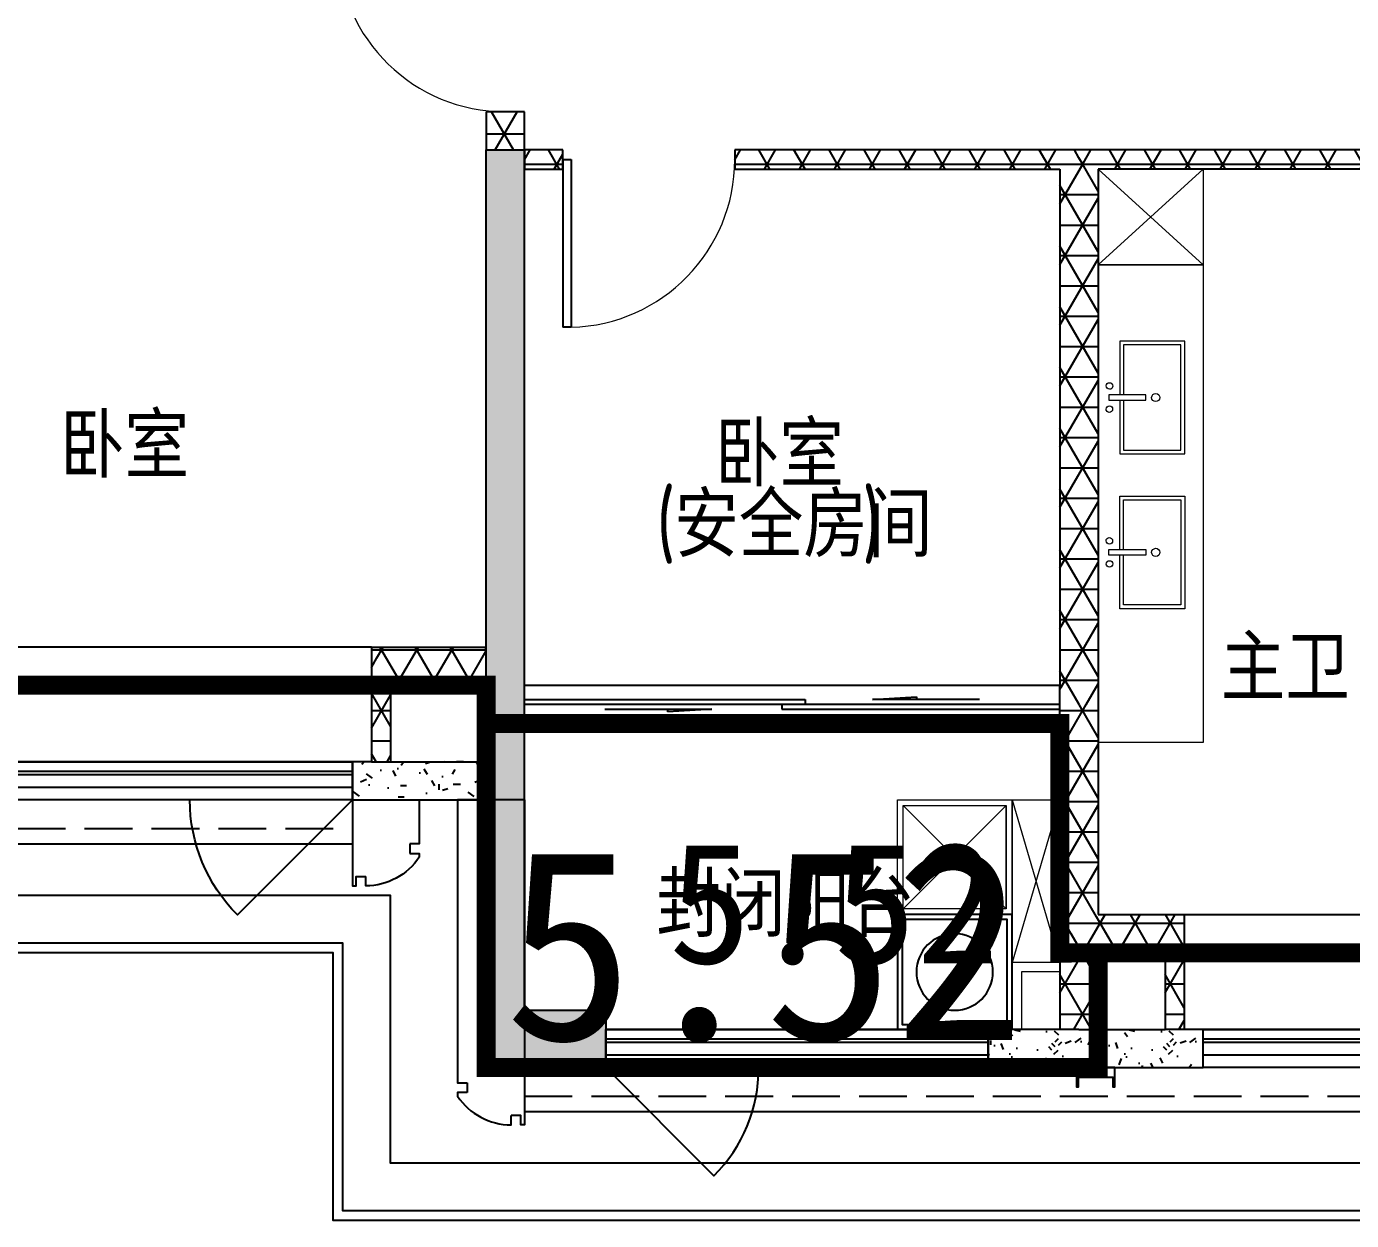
# Model space of a CAD drawing. Extents: x 512858 to 514372, y -232486 to -231710.
# Drawn here: x 513802.74 to 513809.67, y -232140.57 to -232134.32 of the extents above; entities that cross this region are included whole.
import ezdxf

# ---------------------------------------------------------------- set-up
doc = ezdxf.new("R2010")
doc.units = 0
doc.header["$LTSCALE"] = 1000
for name, pattern in [('3、6#-腰线-标准层$0$DASH', [0.35, 0.25, -0.1]), ('A2户型$1$CACHE2', [0.1875, 0.125, -0.0625]), ('A2户型$1$DASH', [0.35, 0.25, -0.1]), ('DASH', [0.35, 0.25, -0.1])]:
    doc.linetypes.add(name, pattern=pattern)
doc.layers.get('0').update_dxf_attribs({"color": 252})
for name, color, linetype in [('$面积结果', 7, 'Continuous'), ('3、6#-腰线-标准层$0$板边线', 252, 'Continuous'), ('6#-造型-1F（实施版）金属型材-METAL-S', 253, 'Continuous'), ('6#-造型-深灰色铝合金百叶', 252, 'Continuous'), ('A-ANNO-100-TXT', 252, 'Continuous'), ('A-METAL-E', 253, 'Continuous'), ('A2户型$1$A-DOOR', 252, 'Continuous'), ('A2户型$1$A-METAL-E', 252, 'Continuous'), ('A2户型$1$A-PART-S', 252, 'Continuous'), ('A2户型$1$A-PATT-COLU', 252, 'Continuous'), ('A2户型$1$A-STR-CONC-B', 252, 'Continuous'), ('A2户型$1$A-STR-CONC-E', 252, 'Continuous'), ('A2户型$1$A-STR-CONC-H', 252, 'A2户型$1$CACHE2'), ('A2户型$1$A-WALL-S', 252, 'Continuous'), ('A2户型$1$A-WINDOW', 252, 'Continuous'), ('A2户型$1$A2户型(实施版)$0$AA-洁具及厨具', 252, 'Continuous'), ('看线', 253, 'Continuous')]:
    doc.layers.add(name, color=color, linetype=linetype)
for name, color, linetype, lineweight in [('A2户型$1$A2户型(实施版)$0$AE-FURN-MOVE', 252, 'Continuous', 20), ('A2户型$1$AE-FURN-MOVE', 252, 'Continuous', 20), ('面积-计容-住宅-0.5', 1, 'Continuous', 0), ('面积-计容-住宅-1', 1, 'Continuous', 0)]:
    doc.layers.add(name, color=color, linetype=linetype, lineweight=lineweight)
doc.styles.add('dw', font='simhei.ttf')
doc.styles.add('TYDG_02', font='TSSDENG.shx', dxfattribs={"width": 0.8, "bigfont": 'hztxt.shx'})
pattern_1 = [(0, (0, 0), (0, 158.75), []), (60, (0, 0), (-137.4815328507796, 79.37500000000001), []), (120, (0, 0), (-137.4815328507796, -79.37499999999996), [])]
pattern_2 = [(0, (177, -183), (300, 600), [0, -600]), (0, (-174, -264), (300, 600), [0, -600]), (0, (21, -270), (300, 600), [0, -600]), (0, (234, -93), (300, 600), [0, -600]), (0, (-15, -300), (300, 600), [0, -600]), (0, (294, 285), (300, 600), [0, -600]), (0, (111, 237), (300, 600), [0, -600]), (0, (207, 162), (300, 600), [0, -600]), (0, (-282, 150), (300, 600), [0, -600]), (0, (12, 123), (300, 600), [0, -600]), (0, (-102, -30), (300, 600), [0, -600]), (0, (-96, -255), (300, 600), [0, -600]), (0, (129, -279), (300, 600), [0, -600]), (0, (294, -15), (300, 600), [0, -600]), (0, (-267, -108), (300, 600), [0, -600]), (0, (-216, -6), (300, 600), [0, -600]), (0, (18, -48), (300, 600), [0, -600]), (0, (-66, -135), (300, 600), [0, -600]), (0, (-114, 63), (300, 600), [0, -600]), (0, (-39, 288), (300, 600), [0, -600]), (0, (-243, -234), (300, 600), [0, -600]), (0, (87, 165), (300, 600), [0, -600]), (0, (-192, 174), (300, 600), [0, -600]), (0, (-240, 252), (300, 600), [0, -600]), (130.601294, (257.142858, 97.142856), (-1499.999983430985, 1800.000007869767), [26.341554, -11037.111]), (18.4349488, (214.285716, 108.571428), (1499.99999446807, 599.9999955732223), [27.10524, -3767.6279]), (90, (214.285716, 82.857144), (300.0000000000001, 600), [25.714284, -1174.28565]), (161.565051, (240, 74.285712), (-1500.000007552608, 599.9999552724113), [27.10524, -3767.6279]), (53.1301023, (240, 74.285712), (300.0000005671201, 599.9999997164399), [28.57143, -2971.4285]), (135, (262.857144, -231.42852), (-300.0000362661431, 599.9999593952012), [24.24366, -1672.8126]), (45, (228.571428, -231.42852), (299.999998082377, 599.9999975789675), [24.24366, -1672.8126]), (135, (245.714286, -248.57142), (-300.0000362661431, 599.9999593952012), [24.24366, -1672.8126]), (45, (245.714286, -248.57142), (299.999998082377, 599.9999975789675), [24.24366, -1672.8126]), (116.565051, (-25.71426, 171.428574), (-5.21929867325e-05, 1199.999967353521), [31.943826, -638.8765000000001]), (180, (-39.99995999999999, 199.999998), (-299.9999999999999, 600), [34.285716, -565.71425]), (63.43494880000001, (-88.57139999999998, 171.428574), (2.7161453531e-06, 1199.999994186336), [31.943826, -638.8765000000001]), (116.565051, (-74.2857, 142.857144), (-5.21929867325e-05, 1199.999967353521), [31.943826, -638.8765000000001]), (0, (-74.2857, 142.857144), (300, 600), [34.285716, -565.71425]), (63.43494880000001, (-39.99995999999999, 142.857144), (2.7161453531e-06, 1199.999994186336), [31.943826, -638.8765000000001]), (107.102728, (199.999998, -31.42854000000001), (-899.9999655924546, 3000.000004840143), [38.861346, -16282.9025]), (143.972626, (188.571426, 5.714286), (-5699.99992773809, 4199.999995246334), [38.861346, -8122.02]), (180, (157.142856, 28.57143), (-299.9999999999999, 600), [37.142856, -562.8571]), (36.02737329999999, (88.57142999999999, 5.714286), (5699.999957876589, 4199.999954722195), [38.861346, -8122.02]), (71.56505109999999, (77.142858, -28.5714), (900.0000046203285, 2999.99999483479), [36.140316, -3758.5928]), (107.102728, (88.57142999999999, -65.71428), (-899.9999655924546, 3000.000004840143), [38.861346, -16282.9025]), (143.972626, (120, -88.57139999999998), (-5699.99992773809, 4199.999995246334), [38.861346, -8122.02]), (0, (120, -88.57139999999998), (300, 600), [37.142856, -562.8571]), (36.02737329999999, (157.142856, -88.57139999999998), (5699.999957876589, 4199.999954722195), [38.861346, -8122.02]), (71.56505109999999, (188.571426, -65.71428), (900.0000046203285, 2999.99999483479), [36.140316, -3758.5928]), (150.255118, (205.714284, 248.571426), (-900.0000021301363, 599.9999925650195), [23.03502, -4814.319600000001]), (90, (185.714286, 237.14286), (300.0000000000001, 600), [22.857144, -1177.14275]), (29.7448813, (185.714286, 237.14286), (900.0000005300184, 599.9999971978212), [23.03502, -4814.319600000001]), (116.565051, (65.714286, -177.14286), (-5.21929867325e-05, 1199.999967353521), [31.943826, -638.8765000000001]), (168.690067, (51.428574, -148.5714), (-2700.000002003099, 599.9999849441089), [29.137254, -6089.685500000001]), (41.18592510000001, (0, -162.8571), (7499.999954558658, 6599.999942288418), [30.371844, -12725.802]), (90, (0, -191.42856), (300.0000000000001, 600), [28.57143, -1171.4285]), (138.814074, (22.857144, -211.42854), (-7499.999866690215, 6600.000042036299), [30.371844, -12725.802]), (16.6992442, (22.857144, -211.42854), (9899.99992551639, 2999.999968578065), [29.82945, -12498.5375]), (60.94539590000002, (51.428574, -202.85712), (299.9999992038756, 599.9999946927048), [29.416086, -12325.3395]), (109.983106, (-185.71428, 74.285712), (-1500.00000564993, 4199.999988885022), [33.44200199999999, -14012.1975]), (155.556045, (-197.14284, 105.714288), (-3900.000014866057, 1799.999962602966), [34.522986, -14465.1315]), (24.4439547, (-259.99998, 105.714288), (3900.000001945477, 1799.999991342401), [34.522986, -14465.1315]), (70.0168934, (-271.42854, 74.285712), (1500.000004522143, 4199.999989580724), [33.442002, -14012.1975]), (109.983106, (-259.99998, 42.857142), (-1500.00000564993, 4199.999988885022), [33.44200199999999, -14012.1975]), (160.016893, (-228.57138, 31.42857), (-1500.00000088163, 599.9999726666744), [33.442002, -6989.377500000001]), (19.9831065, (-228.57138, 31.42857), (1499.999991764409, 599.9999990480279), [33.442002, -6989.377500000001]), (70.0168934, (-197.14284, 42.857142), (1500.000004522143, 4199.999989580724), [33.442002, -14012.1975]), (122.005383, (37.142856, 19.999998), (-300.00004026147, 599.9999693707862), [26.954232, -5633.434]), (18.4349488, (-2.85714, 34.285716), (1499.99999446807, 599.9999955732223), [27.10524, -3767.6279]), (90, (-2.85714, 8.571426), (300.0000000000001, 600), [25.714284, -1174.28565]), (161.565051, (22.857144, 0), (-1500.000007552608, 599.9999552724113), [27.10524, -3767.6279]), (54.46232220000002, (22.857144, 0), (2099.999996957259, 2999.999995506066), [24.57807, -10298.2115]), (116.565051, (-137.14284, -125.71428), (-5.21929867325e-05, 1199.999967353521), [31.943826, -638.8765000000001]), (180, (-151.42854, -97.14282), (-299.9999999999999, 600), [31.42857, -568.5714]), (59.03624339999999, (-199.99998, -125.71428), (300.0000009765315, 599.9999970877775), [33.31972799999999, -6963.821999999998]), (120.963756, (-182.85714, -154.28568), (-300.0000409979644, 599.9999724465997), [33.319728, -6963.821999999999]), (0, (-182.85714, -154.28568), (300, 600), [31.42857, -568.5714]), (63.43494880000001, (-151.42854, -154.28568), (2.7161453531e-06, 1199.999994186336), [31.943826, -638.8765000000001])]

# ---------------------------------------------------------------- blocks, each defined once
blk = doc.blocks.new('2新150A2户型$0$A2户型(实施版)$0$FDFSDFSD')
at = {"layer": 'A2户型$1$A2户型(实施版)$0$AA-洁具及厨具'}
for points in [[(-600, 600), (0, 600.0000000000291), (0, 0), (-600, -2.91038e-11)], [(-575.0000000000036, 575), (-25.00000000000364, 575), (-25, 25), (-575, 25)]]:
    blk.add_lwpolyline(points, close=True, dxfattribs=at)
blk.add_circle((-300.0000000000036, 300), 200, dxfattribs=at)
blk = doc.blocks.new('2新142A2户型$0$$TCHSYS$WIN2D')
for p, q in [((-0.5, 0.5), (0.5, 0.5)), ((-0.5, 0.5), (-0.4999999999999999, -0.5)), ((0.5, 0.5), (0.4999999999999998, -0.5)), ((0.5, 0.1666666666666666), (-0.5, 0.1666666666666666)), ((0.5, -0.1666666666666667), (-0.5, -0.1666666666666667)), ((-0.4999999999999999, -0.5), (0.5, -0.5))]:
    blk.add_line(p, q)
blk = doc.blocks.new('2新137A2户型$0$$DorLib2D$00000001')
for p, q in [((0.45, 0.9750000000000001), (0.5000000000000002, 0.9750000000000001)), ((0.45, 0), (0.45, 0.9750000000000001)), ((0.5, 0), (0.5, 0.9750000000000001)), ((0.5, 0), (0.45, 0))]:
    blk.add_line(p, q)
at = {"lineweight": 13}
blk.add_arc((0.475, 0), 0.975, 91.4692835813538, 180, dxfattribs=at)
blk = doc.blocks.new('2新140A2户型$0$$DorLib2D$00000131')
at = {"color": 0, "linetype": 'Continuous'}
for p, q in [((0.1499999999996362, 0.125), (0.231949047280068, 0.1972603196398666)), ((0.231949047280068, 0.1972603196398666), (0.231949047280068, 0.125)), ((-0.5, 0.125), (-0.5, 0)), ((0.0192439877228026, 0.125), (-0.5, 0.125)), ((0.0192439877228026, 0), (0.0192439877228026, 0.125)), ((0.3500000000003638, 0.125), (0.1499999999996362, 0.125)), ((-0.5, 0), (0.0192439877228026, 0)), ((-0.0239902237644856, 0), (0.5, 0)), ((-0.0239902237644856, -0.125), (-0.0239902237644856, 0)), ((0.5, 0), (0.5, -0.125)), ((-0.3500000000003638, -0.125), (-0.1499999999996362, -0.125)), ((-0.231949047280068, -0.1972603196398666), (-0.231949047280068, -0.125)), ((-0.1499999999996362, -0.125), (-0.231949047280068, -0.1972603196398666)), ((0.5, -0.125), (-0.0239902237644856, -0.125))]:
    blk.add_line(p, q, dxfattribs=at)
blk = doc.blocks.new('2新135A2户型')
at = {"layer": 'A2户型$1$A-PATT-COLU'}
h = blk.add_hatch(dxfattribs=at)
h.set_pattern_fill('NET3', color=256, scale=50, style=0)
h.set_pattern_definition(pattern_1)
h.paths.add_polyline_path([(-55162.02435703564, 166002.2325946227), (-55162.02436255198, 166202.2341420547), (-55362.02436255015, 166202.2341365395), (-55362.02435703564, 166002.2325891075)])
for points in [[(-55362.02434097695, 163302.2359415427), (-55162.02434097695, 163302.2359415427), (-55162.02434097696, 166002.2341420536), (-55362.02434097696, 166002.2341420536)], [(-55362.02434097695, 163102.2359415427), (-55162.02434097695, 163102.2359415427), (-55162.02434097695, 163302.2359415427), (-55362.02434097695, 163302.2359415427)], [(-55362.02434097695, 162702.2359415427), (-55162.02434097695, 162702.2359415427), (-55162.02434097695, 163102.2359415427), (-55362.02434097695, 163102.2359415427)], [(-55362.02434097673, 161202.2341420528), (-55162.02434097687, 161502.2341420528), (-55162.02434097695, 162702.2359415427), (-55362.02434097695, 162702.2359415427)], [(-55162.02434097687, 161502.2341420528), (-55362.02434097673, 161202.2341420528), (-54737.02434097693, 161202.2341420536), (-54737.02434097693, 161502.2341420536)]]:
    blk.add_hatch(color=256, dxfattribs=at).paths.add_polyline_path(points)
h = blk.add_hatch(dxfattribs=at)
h.set_pattern_fill('NET3', color=256, scale=50, style=0)
h.set_pattern_definition(pattern_1)
h.paths.add_polyline_path([(-55162.02426900617, 165902.2326800241), (-54962.18689458646, 165902.23285594), (-54962.186982616, 166002.2328559402), (-55162.02435703571, 166002.2326800241)])
h = blk.add_hatch(dxfattribs=at)
h.set_pattern_fill('NET3', color=256, scale=50, style=0)
h.set_pattern_definition(pattern_1)
h.paths.add_polyline_path([(-52262.02434097696, 166002.2352328808), (-54062.1869826163, 166002.2336482061), (-54062.18689458676, 165902.2336482059), (-52362.02434097722, 165902.2351448514), (-52262.02434097701, 165935.5685662141)])
h = blk.add_hatch(dxfattribs=at)
h.set_pattern_fill('NET3', color=256, scale=50, style=0)
h.set_pattern_definition(pattern_1)
h.paths.add_polyline_path([(-50462.02550512247, 165968.9034840782), (-50562.02553446541, 166002.2367293819), (-52262.02434097696, 166002.2352328808), (-52262.02434097701, 165935.5685662141), (-52162.02434097684, 165902.2353209101), (-50462.02544643599, 165902.2368174116)])
h = blk.add_hatch(dxfattribs=at)
h.set_pattern_fill('NET3', color=256, scale=50, style=0)
h.set_pattern_definition(pattern_1)
h.paths.add_polyline_path([(-52262.02434097701, 165935.5685662141), (-52362.02434097722, 165902.2351448514), (-52362.02434097722, 163202.2359415428), (-52295.35767431042, 163102.2359415426), (-52162.02434097696, 163102.2359415427), (-52162.02434097684, 165902.2353209101)])
h = blk.add_hatch(dxfattribs=at)
h.set_pattern_fill('NET3', color=256, scale=50, style=0)
h.set_pattern_definition(pattern_1)
h.paths.add_polyline_path([(-55862.02427825473, 163202.2359415442), (-55962.02428690545, 163402.2359415411), (-55962.0242609511, 162802.2359415434), (-55862.02426095183, 162802.2359415434)])
h = blk.add_hatch(dxfattribs=at)
h.set_pattern_fill('NET3', color=256, scale=50, style=0)
h.set_pattern_definition(pattern_1)
h.paths.add_polyline_path([(-55962.02428690545, 163402.2359415411), (-55862.02427825473, 163202.2359415442), (-55362.02434098243, 163202.2359415442), (-55362.02434098243, 163402.2359415411)])
h = blk.add_hatch(dxfattribs=at)
h.set_pattern_fill('NET3', color=256, scale=50, style=0)
h.set_pattern_definition(pattern_1)
h.paths.add_polyline_path([(-52362.02434097722, 163202.2359415428), (-52362.02434097708, 163002.2359415425), (-52295.35767431042, 163102.2359415426)])
h = blk.add_hatch(dxfattribs=at)
h.set_pattern_fill('NET3', color=256, scale=50, style=0)
h.set_pattern_definition(pattern_1)
h.paths.add_polyline_path([(-52295.35767431042, 163102.2359415426), (-52362.02434097708, 163002.2359415425), (-52362.02434097696, 161902.2341420536), (-52228.69100764368, 161902.2341420538), (-52162.02434097645, 162002.234142053), (-52162.02434097696, 163102.2359415427)])
h = blk.add_hatch(dxfattribs=at)
h.set_pattern_fill('加气混凝土', color=256, scale=50, style=0)
h.set_pattern_definition(pattern_2)
h.paths.add_polyline_path([(-55962.02425662684, 162802.2359415427), (-56062.02426095247, 162802.2359415427), (-56062.02426095247, 162602.2359415425), (-55962.02425662684, 162602.2359415427)])
h = blk.add_hatch(dxfattribs=at)
h.set_pattern_fill('加气混凝土', color=256, scale=50, style=0)
h.set_pattern_definition(pattern_2)
h.paths.add_polyline_path([(-55962.02425662684, 162802.2359415427), (-55962.02425662684, 162602.2359415427), (-55362.02434097674, 162602.2359415441), (-55362.02434097674, 162802.2359415434)])
h = blk.add_hatch(dxfattribs=at)
h.set_pattern_fill('NET3', color=256, scale=50, style=0)
h.set_pattern_definition(pattern_1)
h.paths.add_polyline_path([(-52228.6910076437, 161902.2341420538), (-52162.02434097767, 161802.2341420547), (-51812.02425059211, 161802.2341420547), (-51778.69094741121, 161868.9008087213), (-51812.02434104943, 162002.2341420536), (-52162.02434097645, 162002.234142053)])
h = blk.add_hatch(dxfattribs=at)
h.set_pattern_fill('NET3', color=256, scale=50, style=0)
h.set_pattern_definition(pattern_1)
h.paths.add_polyline_path([(-51778.69094741121, 161868.9008087213), (-51712.02425059211, 161802.2341420555), (-51712.02434104943, 162002.2341420536), (-51812.02434104943, 162002.2341420536)])
h = blk.add_hatch(dxfattribs=at)
h.set_pattern_fill('NET3', color=256, scale=50, style=0)
h.set_pattern_definition(pattern_1)
h.paths.add_polyline_path([(-52228.6910076437, 161902.2341420538), (-52362.02434097696, 161902.2341420536), (-52362.02434097607, 161402.2341420548), (-52162.02434097767, 161402.2341420548), (-52162.02434097767, 161802.2341420547)])
h = blk.add_hatch(dxfattribs=at)
h.set_pattern_fill('NET3', color=256, scale=50, style=0)
h.set_pattern_definition(pattern_1)
h.paths.add_polyline_path([(-51778.69094741121, 161868.9008087213), (-51812.02425059211, 161802.2341420547), (-51812.02388876366, 161402.2341420548), (-51712.02388876366, 161402.2341420548), (-51712.02425059211, 161802.2341420555)])
h = blk.add_hatch(dxfattribs=at)
h.set_pattern_fill('加气混凝土', color=256, scale=50, style=0)
h.set_pattern_definition(pattern_2)
h.paths.add_polyline_path([(-52262.02434097695, 161402.2341420536), (-52737.02434097648, 161402.2341420536), (-52737.02434097648, 161202.234142054), (-52262.02434097695, 161202.2341420536)])
h = blk.add_hatch(dxfattribs=at)
h.set_pattern_fill('加气混凝土', color=256, scale=50, style=0)
h.set_pattern_definition(pattern_2)
h.paths.add_polyline_path([(-52262.02434097695, 161402.2341420536), (-52262.02434097695, 161202.2341420536), (-51812.02379830676, 161202.2341420536), (-51812.02379830676, 161402.2341420536)])
h = blk.add_hatch(dxfattribs=at)
h.set_pattern_fill('加气混凝土', color=256, scale=50, style=0)
h.set_pattern_definition(pattern_2)
h.paths.add_polyline_path([(-51812.02379830676, 161202.2341420536), (-51612.02384353637, 161202.2341420538), (-51612.02384353637, 161402.2341420533), (-51812.02379830676, 161402.2341420536)])
at = {"layer": 'A2户型$1$A-DOOR'}
for p, q in [((-55162.02434097696, 163202.2359415427), (-52362.02434097696, 163202.2359415427)), ((-55162.02434097696, 163002.2359415427), (-52362.02434097696, 163002.2359415427))]:
    blk.add_line(p, q, dxfattribs=at)
at = {"layer": 'A2户型$1$A-METAL-E'}
for points in [[(-57862.02434097588, 162802.235934782), (-56062.02426527831, 162802.2360169707)], [(-57862.02433881303, 162752.235934782), (-56062.02426311544, 162752.2360169707)], [(-54737.02434097693, 161402.2341420536), (-52737.02434097648, 161402.2341420539)], [(-51612.0238887645, 161402.2350692397), (-50112.02384353519, 161402.2341420536)], [(-54737.02434097693, 161352.2341420536), (-52737.02434097647, 161352.2341420539)], [(-51612.0239196707, 161352.2350692397), (-50112.02387444139, 161352.2341420536)]]:
    blk.add_lwpolyline(points, dxfattribs=at)
at = {"layer": 'A2户型$1$A-PART-S'}
for p, q in [((-55962.02425662684, 162802.2359415427), (-56062.02426095247, 162802.2359415427)), ((-56062.02426095247, 162802.2359415427), (-56062.02426095247, 162602.2359415425)), ((-55962.02425662684, 162802.2359415427), (-55362.02434097674, 162802.2359415434)), ((-56062.02426095247, 162602.2359415425), (-55962.02425662684, 162602.2359415427)), ((-55962.02425662684, 162602.2359415427), (-55362.02434097674, 162602.2359415441)), ((-54737.02434097693, 161202.2341420536), (-54737.02434097693, 161402.2341420536)), ((-52262.02434097695, 161402.2341420536), (-52737.02434097648, 161402.2341420536)), ((-52737.02434097648, 161402.2341420536), (-52737.02434097648, 161202.234142054)), ((-52262.02434097695, 161402.2341420536), (-51812.02379830676, 161402.2341420536)), ((-51612.02384353637, 161402.2341420533), (-51812.02379830676, 161402.2341420536)), ((-51612.02384353637, 161202.2341420538), (-51612.02384353637, 161402.2341420533)), ((-52737.02434097648, 161202.234142054), (-52262.02434097695, 161202.2341420536)), ((-52262.02434097695, 161202.2341420536), (-51812.02379830676, 161202.2341420536)), ((-51812.02379830676, 161202.2341420536), (-51612.02384353637, 161202.2341420538))]:
    blk.add_line(p, q, dxfattribs=at)
at = {"layer": 'A2户型$1$A-STR-CONC-B'}
for p, q in [((-55362.02434097695, 163302.2359415427), (-55362.02434097696, 166002.2341420536)), ((-55362.02434097696, 166002.2341420536), (-55162.02434097696, 166002.2341420536)), ((-55162.02434097695, 163302.2359415427), (-55162.02434097696, 166002.2341420536)), ((-55362.02434097695, 163102.2359415427), (-55362.02434097695, 163302.2359415427)), ((-55162.02434097695, 163102.2359415427), (-55162.02434097695, 163302.2359415427)), ((-55362.02434097695, 162702.2359415427), (-55362.02434097695, 163102.2359415427)), ((-55162.02434097695, 162702.2359415427), (-55162.02434097695, 163102.2359415427)), ((-55362.02434097673, 161202.2341420528), (-55362.02434097695, 162702.2359415427)), ((-55162.02434097687, 161502.2341420528), (-55162.02434097695, 162702.2359415427)), ((-55162.02434097687, 161502.2341420528), (-54737.02434097693, 161502.2341420536)), ((-54737.02434097693, 161502.2341420536), (-54737.02434097693, 161202.2341420536)), ((-55362.02434097673, 161202.2341420528), (-54737.02434097693, 161202.2341420536))]:
    blk.add_line(p, q, dxfattribs=at)
at = {"layer": 'A2户型$1$A-STR-CONC-E'}
for points in [[(-55962.0242869069, 163402.2359458683), (-58662.02434097695, 163402.2359415425)], [(-51712.02443150633, 162002.2341420522), (-49962.02434097696, 162002.2341420522)]]:
    blk.add_lwpolyline(points, dxfattribs=at)
at = {"layer": 'A2户型$1$A-STR-CONC-H', "linetype": 'A2户型$1$DASH'}
for points in [[(-55962.0242869069, 163202.2359458683), (-58662.02434097695, 163202.2359415425)], [(-51712.02443150633, 161802.2341420522), (-49962.02434097696, 161802.2341420522)]]:
    blk.add_lwpolyline(points, dxfattribs=at)
at = {"layer": 'A2户型$1$A-WALL-S'}
for p, q in [((-55162.02436255198, 166202.2341420547), (-55362.02436255015, 166202.2341365395)), ((-55362.02436255015, 166202.2341365395), (-55362.02435703564, 166002.2325891075)), ((-55162.02435703564, 166002.2325946227), (-55162.02436255198, 166202.2341420547)), ((-54962.186982616, 166002.2328559402), (-55162.02435703571, 166002.2326800241)), ((-55162.02435703571, 166002.2326800241), (-55162.02426900617, 165902.2326800241)), ((-54962.18689458646, 165902.23285594), (-54962.186982616, 166002.2328559402)), ((-52262.02434097696, 166002.2352328808), (-54062.1869826163, 166002.2336482061)), ((-54062.1869826163, 166002.2336482061), (-54062.18689458676, 165902.2336482059)), ((-50562.02553446541, 166002.2367293819), (-52262.02434097696, 166002.2352328808)), ((-55162.02426900617, 165902.2326800241), (-54962.18689458646, 165902.23285594)), ((-54062.18689458676, 165902.2336482059), (-52362.02434097722, 165902.2351448514)), ((-52362.02434097722, 165902.2351448514), (-52362.02434097722, 163202.2359415428)), ((-50462.02544643599, 165902.2368174116), (-52162.02434097684, 165902.2353209101)), ((-52162.02434097684, 165902.2353209101), (-52162.02434097696, 163102.2359415427)), ((-55962.02428690545, 163402.2359415411), (-55962.0242609511, 162802.2359415434)), ((-55962.02428690545, 163402.2359415411), (-55362.02434098243, 163402.2359415411)), ((-55862.02427825473, 163202.2359415442), (-55862.02426095183, 162802.2359415434)), ((-55862.02427825473, 163202.2359415442), (-55362.02434098243, 163202.2359415442)), ((-55162.0243409729, 163002.2359415425), (-55162.0243409729, 163202.2359415428)), ((-52362.02434097708, 163002.2359415425), (-52362.02434097722, 163202.2359415428)), ((-52162.02434097696, 163102.2359415427), (-52162.02434097645, 162002.234142053)), ((-52362.02434097708, 163002.2359415425), (-52362.02434097696, 161902.2341420536)), ((-52162.02434097645, 162002.234142053), (-51812.02434104943, 162002.2341420536)), ((-51812.02434104943, 162002.2341420536), (-51712.02434104943, 162002.2341420536)), ((-51712.02434104943, 162002.2341420536), (-51712.02434104943, 161802.2341420536)), ((-52362.02434097696, 161902.2341420536), (-52362.02434097607, 161402.2341420548)), ((-52162.02434097767, 161802.2341420547), (-51812.02425059211, 161802.2341420547)), ((-52162.02434097767, 161802.2341420547), (-52162.02434097767, 161402.2341420548)), ((-51812.02425059211, 161802.2341420547), (-51812.02388876366, 161402.2341420548)), ((-51712.02425059211, 161802.2341420555), (-51712.02434104943, 161802.2341420536)), ((-51712.02425059211, 161802.2341420555), (-51712.02388876366, 161402.2341420548))]:
    blk.add_line(p, q, dxfattribs=at)
at = {"layer": 'A2户型$1$A-WINDOW', "extrusion": (0, 0, -1)}
for points in [[(56062.02426095157, 162602.2412799711), (56663.06502496009, 162001.2005159626, 0.1989123673796203), (56912.02426095179, 162602.241279972)], [(54737.0243409769, 161202.2341420535), (54171.33891602855, 160636.5487171051, -0.1989123673796228), (53937.02434097668, 161202.2341420543)]]:
    blk.add_lwpolyline(points, format="xyb", dxfattribs=at)
at = {"layer": 'A2户型$1$A2户型(实施版)$0$AE-FURN-MOVE'}
for points in [[(-53212.02749779103, 162002.3053763887), (-53212.02749779103, 162602.3084803443), (-52612.02439383538, 162602.3084803443), (-52612.02439383538, 162002.3053763887)], [(-53182.02749779103, 162032.3053763887), (-53182.02749779103, 162572.3084803443), (-52642.02439383538, 162572.3084803443), (-52642.02439383538, 162032.3053763887)], [(-52612.02439383538, 162602.3084803443), (-52361.99619432473, 162602.3084803443), (-52361.99593474786, 161752.3053763897), (-52612.02413425851, 161752.3053763897)], [(-52612.02581637427, 161402.2505569601), (-52361.99619432473, 161402.2508165676), (-52361.99619432473, 161752.3055061924), (-52612.02581637427, 161752.3052465849)], [(-52561.87138238111, 161402.2341420534), (-52362.02434097631, 161402.2341420534), (-52362.02434097631, 161702.3084803617), (-52561.87138238111, 161702.3084803617)]]:
    blk.add_lwpolyline(points, close=True, dxfattribs=at)
for points in [[(-53182.02749779103, 162572.3084803443), (-52642.02439383538, 162032.3053763887), (-52642.02439383538, 162572.3084803443), (-53182.02749779103, 162032.3053763887)], [(-52612.02439383538, 162602.3084803443), (-52361.99531176069, 161752.3055061933), (-52361.99619432473, 162602.3084803443), (-52612.02413425851, 161752.3053763897)]]:
    blk.add_lwpolyline(points, dxfattribs=at)
at = {"layer": 'A2户型$1$AE-FURN-MOVE'}
for points in [[(-52162.18512693141, 165402.2326850842), (-51612.18583136913, 165902.251886832)], [(-51612.18573635374, 165402.2326631427), (-52162.18498429377, 165902.251886832)]]:
    blk.add_lwpolyline(points, dxfattribs=at)
blk.add_lwpolyline([(-51612.18573635374, 165402.2326631427), (-52162.18488928676, 165402.2326631427), (-52162.18498430215, 165902.251886832), (-51612.18583136913, 165902.251886832)], close=True, dxfattribs=at)
at = {"layer": 'A2户型$1$AE-FURN-MOVE', "extrusion": (-0.001411355736699266, -2.82687290130384e-05, 0.9999990036374354)}
for points, elevation in [([(-52162.12729520087, 165402.2348179344), (-51612.12839075638, 165402.2347740533), (-51612.12531200208, 162902.2464605811), (-52162.12421643652, 162902.2465044696)], 68.75177281332924), ([(-51912.75355899175, 163882.7594547471), (-52106.74023993307, 163882.7594702286), (-52106.7402399331, 163911.5123580855), (-51912.75355899302, 163911.5123426046)], 74.57932523445272)]:
    blk.add_lwpolyline(points, close=True, dxfattribs=dict(at, elevation=elevation))
at = {"layer": 'A2户型$1$AE-FURN-MOVE', "extrusion": (-0.001411355574796519, 2.827681107778079e-05, 0.9999990036374354)}
for points, elevation in [([(-52049.16714117038, 164692.9742188636), (-52049.16874674826, 164412.4204616408), (-51709.16942400992, 164412.418541788), (-51709.16604819668, 165002.2789441076), (-52049.16537093479, 165002.2808639606), (-52049.16697651688, 164721.7271067341)], 83.46908477086227), ([(-52029.16718100942, 164692.9741059337), (-52029.16867205442, 164432.4203487047), (-51729.16926963938, 164432.4186547118), (-51729.1661228888, 164982.2790570586), (-52029.16552530659, 164982.2807510416), (-52029.16701635686, 164721.7269938054)], 83.4690847708585)]:
    blk.add_lwpolyline(points, dxfattribs=dict(at, elevation=elevation))
at = {"layer": 'A2户型$1$AE-FURN-MOVE', "extrusion": (-0.001411355574796519, 2.827681107778079e-05, 0.9999990036374354), "elevation": 83.86987594491657}
blk.add_lwpolyline([(-51912.75115684119, 164721.7263477737), (-52106.7378377787, 164721.7274431487), (-52106.7380024309, 164692.9745552822), (-51912.75132149787, 164692.9734599147)], close=True, dxfattribs=at)
at = {"layer": 'A2户型$1$AE-FURN-MOVE', "extrusion": (-0.001411355736699266, -2.82687290130384e-05, 0.9999990036374354)}
for points, elevation in [([(-52049.16937866987, 163911.5123648233), (-52049.16937767166, 164192.0661220604), (-51709.17005492417, 164192.0660949183), (-51709.1700569211, 163602.2056925929), (-52049.16937966398, 163602.2057197204), (-52049.16937867255, 163882.7594769556)], 74.17853410897268), ([(-52029.16941851013, 163911.5123632261), (-52029.16941751095, 164172.0661204639), (-51729.17001508199, 164172.0660965294), (-51729.17001708314, 163622.2056941709), (-52029.16941950833, 163622.2057181154), (-52029.16941850789, 163882.7594753655)], 74.17853410896663)]:
    blk.add_lwpolyline(points, dxfattribs=dict(at, elevation=elevation))
at = {"layer": 'A2户型$1$AE-FURN-MOVE'}
for centre, major_axis, ratio, start_param, end_param in [((-52102.47064662857, 164767.7247892951), (0.342510732760023, 17.09543663890894), 0.9999990036374353, -1.550763812806224, 4.732421494373362), ((-51860.59555673526, 164707.3517332698), (0.4281384159082734, 21.36929579863701), 0.9999990036374353, -1.550763812808178, 4.732421494371408), ((-52103.17957633633, 164646.9349454409), (0.342510732760023, 17.09543663890894), 0.9999990036374353, -1.550763812806224, 4.732421494373362), ((-52103.18155019103, 163957.5520791732), (-0.3424128365431697, 17.09543860000018), 0.9999990036374355, -1.590823114336456, 4.69236219284313), ((-51860.59787657563, 163897.1339022121), (-0.4280160456305402, 21.36929825000121), 0.9999990036374353, -1.59082311433419, 4.692362192845396), ((-52102.47331218267, 163836.7622312684), (-0.3424128365431697, 17.09543860000018), 0.9999990036374355, -1.590823114336456, 4.69236219284313)]:
    blk.add_ellipse(centre, major_axis=major_axis, ratio=ratio, start_param=start_param, end_param=end_param, dxfattribs=at)
at = {"layer": 'A2户型$1$A-DOOR'}
for p, xscale, yscale, zscale, rotation in [((-55262.02437496023, 166652.2341392971), -900, -900, 200, 270.0000015800014), ((-54512.18693860172, 165952.233252073), 900, 900, 100, 180.0000504372115)]:
    blk.add_blockref('2新137A2户型$0$$DorLib2D$00000001', p, dxfattribs=dict(at, xscale=xscale, yscale=yscale, zscale=zscale, rotation=rotation))
at = {"layer": 'A2户型$1$A-DOOR', "xscale": -2800, "yscale": -200, "zscale": 200}
blk.add_blockref('2新140A2户型$0$$DorLib2D$00000131', (-53762.02434097696, 163102.2359415427), dxfattribs=at)
at = {"layer": 'A2户型$1$A-WINDOW', "yscale": -200, "zscale": 200}
for p, xscale in [((-57262.0242609516, 162702.2359415427), -2400), ((-53737.02434097693, 161302.2341420536), -2000), ((-50862.02384353545, 161302.2341420536), -1500)]:
    blk.add_blockref('2新142A2户型$0$$TCHSYS$WIN2D', p, dxfattribs=dict(at, xscale=xscale))
at = {"layer": 'A2户型$1$A2户型(实施版)$0$AE-FURN-MOVE', "color": 1, "extrusion": (0, 0, -1), "zscale": -1, "rotation": 269.9997035940846}
blk.add_blockref('2新150A2户型$0$A2户型(实施版)$0$FDFSDFSD', (52612.02439383538, 161402.3084803522), dxfattribs=at)
blk = doc.blocks.new('2新156a-A$C52842E96')
at = {"layer": '6#-造型-深灰色铝合金百叶'}
blk.add_lwpolyline([(0, 0), (0, -100), (10, -100), (10, -50), (190, -50), (190, -100), (200, -100), (200, -1.45519e-11), (0, -1.45519e-11)], dxfattribs=at)
blk = doc.blocks.new('*U531')
at = {"layer": '6#-造型-1F（实施版）金属型材-METAL-S'}
for points in [[(1150.201099210884, 350), (-549.9999977538828, 350), (-549.9999977538828, 330), (-499.9999977538828, 330), (-499.9999977538828, 280)], [(-329.9999977538828, 50), (-379.9999977538828, 50)]]:
    blk.add_lwpolyline(points, dxfattribs=at)
at = {"layer": '6#-造型-1F（实施版）金属型材-METAL-S', "color": 61}
blk.add_lwpolyline([(1150.201099216937, 350), (1150.201099216937, 0), (-329.9999977538828, 0), (-329.9999977538828, 50)], dxfattribs=at)
blk.add_lwpolyline([(-379.9999977538828, 50), (-379.9999977538828, 0), (-399.9999977538828, 0, -0.2475339281314228), (-549.9999977537664, 280), (-499.9999977538828, 280)], format="xyb", dxfattribs=at)
blk = doc.blocks.new('*U533')
at = {"layer": '6#-造型-1F（实施版）金属型材-METAL-S'}
for points in [[(-99.9684279933573, 350), (-549.9999977538828, 350), (-549.9999977538828, 330), (-499.9999977538828, 330), (-499.9999977538828, 280)], [(-329.9999977538828, 50), (-379.9999977538828, 50)]]:
    blk.add_lwpolyline(points, dxfattribs=at)
at = {"layer": '6#-造型-1F（实施版）金属型材-METAL-S', "color": 61}
blk.add_lwpolyline([(-99.9684279873037, 350), (-99.9684279873037, 0), (-329.9999977538828, 0), (-329.9999977538828, 50)], dxfattribs=at)
blk.add_lwpolyline([(-379.9999977538828, 50), (-379.9999977538828, 0), (-399.9999977538828, 0, -0.2475339281314228), (-549.9999977537664, 280), (-499.9999977538828, 280)], format="xyb", dxfattribs=at)
blk = doc.blocks.new('2新79A$C4C87463F')
at = {"layer": '3、6#-腰线-标准层$0$板边线', "color": 8, "linetype": '3、6#-腰线-标准层$0$DASH'}
for points in [[(23199.75812437152, 17649.94702128152), (-50.10454594343901, 17649.94702128152, 0.4142135623730951), (-250.104545943439, 17449.94702128152), (-250.104545942042, 4149.947021281522, 0.4142135623730951), (-50.10454594204202, 3949.947021281521), (7349.67688982049, 3949.947021281521), (7349.67688982049, 1349.810245036322, 0.4142135623730951), (7549.67688982049, 1149.810245036322), (21199.84726397181, 1150.007137917157)], [(22100, -250.0670548070339), (31949.82911965484, -250.0056826545042, 0.4142101272932671), (32149.82787349541, -50.00678212411003), (32149.8658058173, 6850.128713017039, 0.4142340936854564), (31949.85288573196, 7050.129812065221), (30049.83067704644, 7050.00706978672), (30049.83631225163, 10149.94460030057), (33549.792818435, 10149.94460030057, 0.4142294023279633), (33749.79281814257, 10349.95541643741), (33749.40884477274, 17449.95783741883, 0.4141977225956158), (33549.40884506656, 17649.94702128199), (24399.75812437152, 17649.94702128152)]]:
    blk.add_lwpolyline(points, format="xyb", dxfattribs=at)
at = {"layer": '6#-造型-1F（实施版）金属型材-METAL-S'}
for points in [[(23199.75812437152, 17729.94702128152), (-50.10454594343901, 17729.94702128152, 0.4142135623730951), (-330.104545943439, 17449.94702128152), (-330.104545942042, 4149.947021281522, 0.4142135623730951), (-50.10454594204202, 3869.947021281521), (7269.67688982049, 3869.947021281521), (7269.67688982049, 1349.810245036322, 0.4142135623730951), (7549.67688982049, 1069.810245036322), (21199.84841790842, 1070.007137925539)], [(22100.00049846247, -330.0670548051712), (31949.82961811731, -330.0056826531072, 0.4142101272929174), (32229.82787349401, -50.00722191092791), (32229.86580581591, 6850.128273230686, 0.4142340936849684), (31949.84771769634, 7130.12981189898), (30129.83082248364, 7130.012237998366), (30129.83616682421, 10069.94460030057), (33549.792818435, 10069.94460030057, 0.4142294023280364), (33829.7928180257, 10349.95974289224), (33829.40884465586, 17449.96216387785, 0.4141977225959152), (33549.40884506516, 17729.94702128152), (24399.75812437152, 17729.94702128152)]]:
    blk.add_lwpolyline(points, format="xyb", dxfattribs=at)
at = {"rotation": 90}
blk.add_blockref('*U533', (21550.00008002529, 1399.97556590446), dxfattribs=at)
at = {"xscale": -1, "rotation": 270}
blk.add_blockref('*U531', (21750.00000000093, 149.8668216273072), dxfattribs=at)
at = {"layer": '看线'}
blk.add_blockref('2新156a-A$C52842E96', (24987, -100.1044764042017), dxfattribs=at)

msp = doc.modelspace()

# ---------------------------------------------------------------- linework, layer by layer
at = {"layer": 'A-METAL-E'}
for points in [[(513782.3473248661, -232121.3699172539), (513817.6473248661, -232121.3699172539), (513817.6473248661, -232130.1699764639), (513817.6473248661, -232130.1699764639), (513817.6473248661, -232140.5699172539), (513804.3473248661, -232140.5699172539), (513804.3473248661, -232139.1699172539), (513789.9473248162, -232139.1699172539), (513789.9473248162, -232136.3699154544), (513782.3473248661, -232136.3699154544)], [(513782.3973248661, -232121.4199172539), (513817.5973248661, -232121.4199172539), (513817.5973248661, -232130.1199764639), (513817.5973248661, -232130.1199764639), (513817.5973248661, -232140.5199172539), (513804.3973248661, -232140.5199172539), (513804.3973248661, -232139.1199172539), (513789.9973248162, -232139.1199172539), (513789.9973248162, -232136.3199154544), (513782.3973248661, -232136.3199154544)], [(513782.6473248661, -232121.6699172539), (513817.3473248661, -232121.6699172539), (513817.3473248661, -232129.8699764639), (513817.3473248661, -232129.8699764639), (513817.3473248661, -232140.2699172539), (513804.6473248661, -232140.2699172539), (513804.6473248661, -232138.8699172539), (513790.2473248162, -232138.8699172539), (513790.2473248162, -232136.0699154544), (513782.6473248661, -232136.0699154544)]]:
    msp.add_lwpolyline(points, close=True, dxfattribs=at)
at = {"layer": '面积-计容-住宅-0.5', "linetype": 'DASH', "ltscale": 0.003, "const_width": 0.1}
msp.add_lwpolyline([(513805.1473248661, -232137.9699154544), (513808.1473248661, -232137.9699154544), (513808.1473249694, -232139.1698675557), (513808.3473248661, -232139.1699172539), (513808.3473248661, -232139.7699669521), (513805.1473248661, -232139.7699172539)], close=True, dxfattribs=at)
at = {"layer": '面积-计容-住宅-1', "const_width": 0.1}
msp.add_lwpolyline([(513788.1473248661, -232122.7699167111), (513795.9473259236, -232122.7699167111), (513795.9473275522, -232124.5699186563), (513800.2473247673, -232124.5699186563), (513800.2473247673, -232122.7699167111), (513803.8473248444, -232122.7699167111), (513803.8473248697, -232124.1699172539), (513806.8473248473, -232124.1699172539), (513806.8473248702, -232124.5699170988), (513814.5473249804, -232124.5699173901), (513814.5473249804, -232122.7699172539), (513816.2473248661, -232122.7699172539), (513816.2473247914, -232129.2699166852), (513810.1473259608, -232129.2699153697), (513810.1473259608, -232131.6699155186), (513812.5473265973, -232131.6699166989), (513812.5473247673, -232133.5699167111), (513814.6473247673, -232133.5699167111), (513814.6473247673, -232139.1699167111), (513808.1473247673, -232139.1699167112), (513808.1473248661, -232137.9699154544), (513805.1473247673, -232137.9699154544), (513805.1473247673, -232137.7699149117), (513791.5473247673, -232137.7699149116)], dxfattribs=at)

# ---------------------------------------------------------------- block references
at = {"xscale": 0.001, "yscale": 0.001, "zscale": 0.001}
for name, p in [('2新135A2户型', (513860.509349207, -232300.9721513959)), ('2新79A$C4C87463F', (513783.247429412, -232139.6698624757))]:
    msp.add_blockref(name, p, dxfattribs=at)

# ---------------------------------------------------------------- texts
at = {"layer": '$面积结果', "color": 1, "style": 'dw'}
msp.add_text('5.52', height=0.6345274638471892, dxfattribs=at).set_placement((513806.10193967615, -232139.2247942755))
at = {"layer": 'A-ANNO-100-TXT', "style": 'TYDG_02'}
for s, p in [('卧室', (513802.918128823, -232136.6870456588)), ('卧室', (513806.3427904223, -232136.7318963362)), ('安全房间', (513806.1306894144, -232137.1001778815)), ('主卫', (513808.9892475831, -232137.8501809689, -0.0005505074738207)), ('封闭阳台', (513806.0373560811, -232139.087731187))]:
    msp.add_text(s, height=0.3375886524822695, dxfattribs=at).set_placement(p)
at = {"layer": 'A-ANNO-100-TXT', "style": 'TYDG_02', "width": 0.8}
for s, p in [('(', (513806.0373560811, -232137.1001778815)), (')', (513807.1136681378, -232137.1001778815))]:
    msp.add_text(s, height=0.35, dxfattribs=at).set_placement(p)
at = {"layer": '面积-计容-住宅-1', "style": 'dw'}
msp.add_text('5.52', height=1, dxfattribs=at).set_placement((513805.2410844654, -232139.625055922))

doc.saveas('drawing.dxf')
